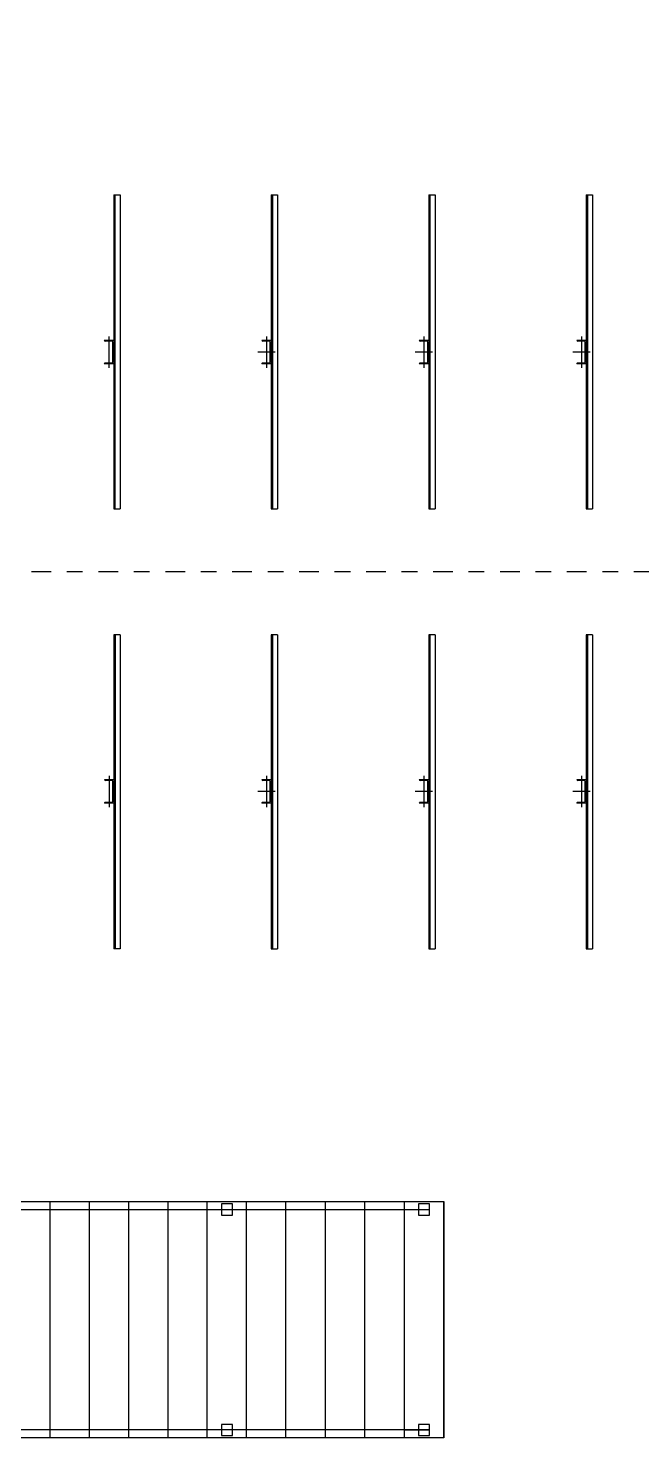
# Model space of a CAD drawing. Header units: metres. Extents: x 528964 to 529320, y 2673702 to 2674119.
# Drawn here: x 529122.8 to 529126.7, y 2673939.18 to 2673948.13 of the extents above; entities that cross this region are included whole.
import ezdxf

# ---------------------------------------------------------------- set-up
doc = ezdxf.new("R2010")
doc.units = ezdxf.units.M
doc.linetypes.add('CENTER', pattern=[2, 1.25, -0.25, 0.25, -0.25])
doc.linetypes.add('PHANTOM', pattern=[63.5, 31.75, -6.35, 6.35, -6.35, 6.35, -6.35])
doc.layers.add('300mm Hume Pipe', color=74, linetype='Continuous')
doc.layers.add('IDT', color=7, linetype='Continuous')

# ---------------------------------------------------------------- blocks, each defined once
blk = doc.blocks.new('IDT')
at = {"layer": 'IDT', "color": 8}
for p, q in [((22.802, 15.9851), (22.802, 17.4851)), ((22.802, 17.4851), (25.552, 17.4851)), ((22.802, 17.4851), (22.802, 15.9851)), ((22.892, 17.4703), (22.892, 17.4003)), ((22.962, 17.4703), (22.892, 17.4703)), ((22.962, 17.4003), (22.962, 17.4703)), ((23.052, 17.4851), (23.052, 15.9851)), ((23.3037, 17.4851), (23.3037, 15.9851)), ((23.5537, 17.4851), (23.5537, 15.9851)), ((23.8037, 17.4851), (23.8037, 15.9851)), ((24.0537, 17.4851), (24.0537, 15.9851)), ((24.1437, 17.4703), (24.1437, 17.4003)), ((24.2137, 17.4703), (24.1437, 17.4703)), ((24.2137, 17.4003), (24.2137, 17.4703)), ((24.3037, 17.4851), (24.3037, 15.9851)), ((24.5537, 15.9851), (24.5537, 17.4851)), ((24.8029, 15.9851), (24.8029, 17.4851)), ((25.0537, 15.9851), (25.0537, 17.4851)), ((25.3037, 15.9851), (25.3037, 17.4851)), ((23.0479, 17.4353), (22.892, 17.4353)), ((22.892, 17.4003), (22.962, 17.4003)), ((24.1437, 17.4003), (24.2137, 17.4003)), ((22.892, 16.0703), (22.892, 16.0003)), ((22.962, 16.0703), (22.892, 16.0703)), ((22.962, 16.0003), (22.962, 16.0703)), ((24.1437, 16.0703), (24.1437, 16.0003)), ((24.2137, 16.0703), (24.1437, 16.0703)), ((24.2137, 16.0003), (24.2137, 16.0703)), ((25.552, 15.9851), (22.802, 15.9851)), ((22.892, 16.0003), (22.962, 16.0003)), ((24.1437, 16.0003), (24.2137, 16.0003))]:
    blk.add_line(p, q, dxfattribs=at)
at = {"layer": 'IDT', "color": 8, "linetype": 'PHANTOM', "ltscale": 0.25}
for p, q in [((22.892, 17.4353), (25.6331, 17.4353)), ((25.6331, 16.0353), (22.892, 16.0353))]:
    blk.add_line(p, q, dxfattribs=at)
at = {"layer": 'IDT', "color": 253}
for p, q in [((21.8575, 12.3851), (21.8575, 14.3804)), ((21.8975, 14.3804), (21.8575, 14.3804)), ((21.8975, 12.3851), (21.8975, 14.3804)), ((22.8575, 12.3851), (22.8575, 14.3804)), ((22.8975, 14.3804), (22.8575, 14.3804)), ((22.8975, 12.3851), (22.8975, 14.3804)), ((23.8575, 12.3851), (23.8575, 14.3804)), ((23.8975, 14.3804), (23.8575, 14.3804)), ((23.8975, 12.3851), (23.8975, 14.3804)), ((24.8565, 12.3851), (24.8565, 14.3804)), ((24.8565, 14.3804), (24.8965, 14.3804)), ((24.8965, 12.3851), (24.8965, 14.3804)), ((21.8975, 13.3051), (21.8975, 13.4551)), ((21.8975, 13.4551), (21.9575, 13.4551)), ((21.9035, 13.4431), (21.9035, 13.3171)), ((22.8975, 13.3051), (22.8975, 13.4551)), ((22.8975, 13.4551), (22.9575, 13.4551)), ((22.9035, 13.4431), (22.9035, 13.3171)), ((23.8975, 13.3051), (23.8975, 13.4551)), ((23.8975, 13.4551), (23.9575, 13.4551)), ((23.9035, 13.4431), (23.9035, 13.3171)), ((24.8965, 13.3051), (24.8965, 13.4551)), ((24.8965, 13.4551), (24.9565, 13.4551)), ((24.9025, 13.4431), (24.9025, 13.3171)), ((21.9575, 13.3051), (21.8975, 13.3051)), ((21.9095, 13.3111), (21.9515, 13.3111)), ((21.9575, 13.3051), (21.9575, 13.3051)), ((22.9575, 13.3051), (22.8975, 13.3051)), ((22.9095, 13.3111), (22.9515, 13.3111)), ((22.9575, 13.3051), (22.9575, 13.3051)), ((23.9575, 13.3051), (23.8975, 13.3051)), ((23.9095, 13.3111), (23.9515, 13.3111)), ((23.9575, 13.3051), (23.9575, 13.3051)), ((24.9565, 13.3051), (24.8965, 13.3051)), ((24.9085, 13.3111), (24.9505, 13.3111)), ((24.9565, 13.3051), (24.9565, 13.3051)), ((21.8575, 12.3851), (21.8975, 12.3851)), ((22.8575, 12.3851), (22.8975, 12.3851)), ((23.8575, 12.3851), (23.8975, 12.3851)), ((24.8565, 12.3851), (24.8965, 12.3851)), ((21.8575, 9.5904), (21.8575, 11.5851)), ((21.8975, 11.5851), (21.8575, 11.5851)), ((21.8975, 9.5904), (21.8975, 11.5851)), ((22.8575, 9.5904), (22.8575, 11.5851)), ((22.8975, 11.5851), (22.8575, 11.5851)), ((22.8975, 9.5904), (22.8975, 11.5851)), ((23.8575, 9.5904), (23.8575, 11.5851)), ((23.8975, 11.5851), (23.8575, 11.5851)), ((23.8975, 9.5904), (23.8975, 11.5851)), ((24.8575, 9.5904), (24.8575, 11.5851)), ((24.8975, 11.5851), (24.8575, 11.5851)), ((24.8975, 9.5904), (24.8975, 11.5851)), ((21.8975, 10.5151), (21.8975, 10.6651)), ((21.8975, 10.6651), (21.9575, 10.6651)), ((21.9035, 10.6531), (21.9035, 10.5271)), ((22.8975, 10.5151), (22.8975, 10.6651)), ((22.8975, 10.6651), (22.9575, 10.6651)), ((22.9035, 10.6531), (22.9035, 10.5271)), ((23.8975, 10.5151), (23.8975, 10.6651)), ((23.8975, 10.6651), (23.9575, 10.6651)), ((23.9035, 10.6531), (23.9035, 10.5271)), ((24.8975, 10.5151), (24.8975, 10.6651)), ((24.8975, 10.6651), (24.9575, 10.6651)), ((24.9035, 10.6531), (24.9035, 10.5271)), ((21.9575, 10.5151), (21.8975, 10.5151)), ((21.9095, 10.5211), (21.9515, 10.5211)), ((21.9575, 10.5151), (21.9575, 10.5151)), ((22.9575, 10.5151), (22.8975, 10.5151)), ((22.9095, 10.5211), (22.9515, 10.5211)), ((22.9575, 10.5151), (22.9575, 10.5151)), ((23.9575, 10.5151), (23.8975, 10.5151)), ((23.9095, 10.5211), (23.9515, 10.5211)), ((23.9575, 10.5151), (23.9575, 10.5151)), ((24.9575, 10.5151), (24.8975, 10.5151)), ((24.9095, 10.5211), (24.9515, 10.5211)), ((24.9575, 10.5151), (24.9575, 10.5151)), ((21.8975, 9.5904), (21.8575, 9.5904)), ((22.8975, 9.5904), (22.8575, 9.5904)), ((23.8975, 9.5904), (23.8575, 9.5904)), ((24.8975, 9.5904), (24.8575, 9.5904))]:
    blk.add_line(p, q, dxfattribs=at)
at = {"layer": 'IDT', "color": 253, "linetype": 'Continuous', "ltscale": 0.3}
for p, q in [((21.8902, 12.3851), (21.8902, 14.3804)), ((22.8902, 12.3851), (22.8902, 14.3804)), ((23.8902, 12.3851), (23.8902, 14.3804)), ((24.8892, 12.3851), (24.8892, 14.3804)), ((21.8902, 9.5904), (21.8902, 11.5851)), ((22.8902, 9.5904), (22.8902, 11.5851)), ((23.8902, 9.5904), (23.8902, 11.5851)), ((24.8902, 9.5904), (24.8902, 11.5851))]:
    blk.add_line(p, q, dxfattribs=at)
at = {"layer": 'IDT', "color": 253, "linetype": 'ByBlock', "ltscale": 0.5}
for p, q in [((21.9515, 13.4491), (21.9095, 13.4491)), ((21.9575, 13.4551), (21.9575, 13.4551)), ((22.9515, 13.4491), (22.9095, 13.4491)), ((22.9575, 13.4551), (22.9575, 13.4551)), ((23.9515, 13.4491), (23.9095, 13.4491)), ((23.9575, 13.4551), (23.9575, 13.4551)), ((24.9505, 13.4491), (24.9085, 13.4491)), ((24.9565, 13.4551), (24.9565, 13.4551)), ((21.9515, 10.6591), (21.9095, 10.6591)), ((21.9575, 10.6651), (21.9575, 10.6651)), ((22.9515, 10.6591), (22.9095, 10.6591)), ((22.9575, 10.6651), (22.9575, 10.6651)), ((23.9515, 10.6591), (23.9095, 10.6591)), ((23.9575, 10.6651), (23.9575, 10.6651)), ((24.9515, 10.6591), (24.9095, 10.6591)), ((24.9575, 10.6651), (24.9575, 10.6651))]:
    blk.add_line(p, q, dxfattribs=at)
at = {"layer": 'IDT', "color": 253, "ltscale": 0.5}
for p, q in [((21.9275, 13.2801), (21.9275, 13.4801)), ((22.9275, 13.2801), (22.9275, 13.4801)), ((23.9275, 13.2801), (23.9275, 13.4801)), ((24.9265, 13.2801), (24.9265, 13.4801)), ((21.8725, 13.3801), (21.9825, 13.3801)), ((22.8725, 13.3801), (22.9825, 13.3801)), ((23.8725, 13.3801), (23.9825, 13.3801)), ((21.9275, 10.4901), (21.9275, 10.6901)), ((22.9275, 10.4901), (22.9275, 10.6901)), ((23.9275, 10.4901), (23.9275, 10.6901)), ((24.9275, 10.4901), (24.9275, 10.6901)), ((21.8725, 10.5901), (21.9825, 10.5901)), ((22.8725, 10.5901), (22.9825, 10.5901)), ((23.8725, 10.5901), (23.9825, 10.5901))]:
    blk.add_line(p, q, dxfattribs=at)
at = {"layer": 'IDT', "color": 8, "linetype": 'CENTER', "ltscale": 0.1}
blk.add_line((12.5447, 11.9854), (27.1642, 11.9854), dxfattribs=at)
at = {"layer": 'IDT', "color": 253}
for centre, start, end in [((21.9095, 13.4431), 90, 180), ((22.9095, 13.4431), 90, 180), ((23.9095, 13.4431), 90, 180), ((24.9085, 13.4431), 90, 180), ((21.9095, 13.3171), 180, 270), ((21.9515, 13.3051), 0, 90), ((22.9095, 13.3171), 180, 270), ((22.9515, 13.3051), 0, 90), ((23.9095, 13.3171), 180, 270), ((23.9515, 13.3051), 0, 90), ((24.9085, 13.3171), 180, 270), ((24.9505, 13.3051), 0, 90), ((21.9095, 10.6531), 90, 180), ((22.9095, 10.6531), 90, 180), ((23.9095, 10.6531), 90, 180), ((24.9095, 10.6531), 90, 180), ((21.9095, 10.5271), 180, 270), ((21.9515, 10.5151), 0, 90), ((22.9095, 10.5271), 180, 270), ((22.9515, 10.5151), 0, 90), ((23.9095, 10.5271), 180, 270), ((23.9515, 10.5151), 0, 90), ((24.9095, 10.5271), 180, 270), ((24.9515, 10.5151), 0, 90)]:
    blk.add_arc(centre, 0.006, start, end, dxfattribs=at)
at = {"layer": 'IDT', "color": 253, "linetype": 'ByBlock', "ltscale": 0.5}
for centre in [(21.9515, 13.4551), (22.9515, 13.4551), (23.9515, 13.4551), (24.9505, 13.4551), (21.9515, 10.6651), (22.9515, 10.6651), (23.9515, 10.6651), (24.9515, 10.6651)]:
    blk.add_arc(centre, 0.006, 270, 0, dxfattribs=at)

msp = doc.modelspace()

# ---------------------------------------------------------------- hatches: boundary and pattern name
at = {"layer": '300mm Hume Pipe'}
h = msp.add_hatch(dxfattribs=at)
h.set_pattern_fill('ANSI37', color=74, scale=0.1)
h.set_pattern_definition([(45, (-819.6, 300), (-0.224506403027, 0.224506403027), []), (135, (-819.6, 300), (-0.224506403027, -0.224506403027), [])])
edge = h.paths.add_edge_path()
edge.add_line((529126.5869, 2673970.0688), (529106.7018, 2673955.0009))
edge.add_arc((529107.236, 2673954.2766), 0.9, 126.4126, 180)
edge.add_line((529106.336, 2673954.2766), (529106.336, 2673947.8292))
edge.add_arc((529107.236, 2673947.8292), 0.9, 180, 270)
edge.add_line((529107.236, 2673946.9292), (529113.1889, 2673946.9292))
edge.add_line((529113.1889, 2673946.9292), (529113.1889, 2673946.6292))
edge.add_line((529113.1889, 2673946.6292), (529106.936, 2673946.6292))
edge.add_arc((529106.936, 2673947.5292), 0.9, 180, 270, ccw=False)
edge.add_line((529106.036, 2673947.5292), (529106.036, 2673954.4281))
edge.add_arc((529106.936, 2673954.4281), 0.9, 126.4126, 180, ccw=False)
edge.add_line((529106.4018, 2673955.1524), (529126.4089, 2673970.3102))
edge.add_line((529126.4089, 2673970.3102), (529126.5869, 2673970.0688))
edge = h.paths.add_edge_path()
edge.add_line((529126.8244, 2673969.7469), (529107.1301, 2673954.8198))
edge.add_arc((529107.6644, 2673954.0955), 0.9, 126.4126, 180)
edge.add_line((529106.7644, 2673954.0955), (529106.7644, 2673948.1793))
edge.add_arc((529107.6644, 2673948.1793), 0.9, 180, 270)
edge.add_line((529107.6644, 2673947.2793), (529113.1889, 2673947.2793))
edge.add_line((529113.1889, 2673947.2793), (529113.1889, 2673946.9793))
edge.add_line((529113.1889, 2673946.9793), (529107.3644, 2673946.9793))
edge.add_arc((529107.3644, 2673947.8793), 0.9, 180, 270, ccw=False)
edge.add_line((529106.4644, 2673947.8793), (529106.4644, 2673954.247))
edge.add_arc((529107.3644, 2673954.247), 0.9, 126.4126, 180, ccw=False)
edge.add_line((529106.8301, 2673954.9713), (529126.6463, 2673969.9883))
edge.add_line((529126.6463, 2673969.9883), (529126.8244, 2673969.7469))

# ---------------------------------------------------------------- block references
at = {"layer": 'IDT', "color": 8, "rotation": 180}
msp.add_blockref('IDT', (529148.2433, 2673956.663), dxfattribs=at)

doc.saveas('drawing.dxf')
